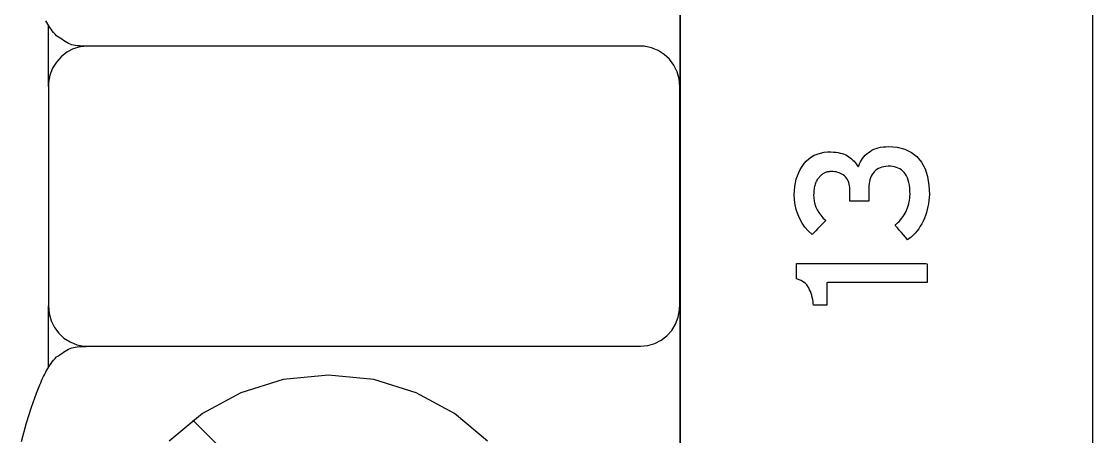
# Model space of a CAD drawing. Extents: x 1 to 47.7, y 0.2 to 35.
# Drawn here: x 35.433 to 36.228, y 6.557 to 6.865 of the extents above; entities that cross this region are included whole.
import ezdxf

# ---------------------------------------------------------------- set-up
doc = ezdxf.new("R2010")
doc.units = 0
doc.header["$MEASUREMENT"] = 0
for name, color, linetype in [('5_1___24__TARGET_LEDS___12', 7, 'CONTINUOUS'), ('6_1__EMPTY_IO_BOARD_POSITI', 7, 'CONTINUOUS'), ('6_2___8__INDEPENDENT_INPUT', 7, 'CONTINUOUS'), ('6_3___8__OPTOISO_INDEPENDE', 7, 'CONTINUOUS'), ('6_4___24__OPTOISO_INDEPEND', 7, 'CONTINUOUS'), ('6_5___8__INDEPENDENT_INPUT', 7, 'CONTINUOUS'), ('6_6___8__INDEPENDENT_INPUT', 7, 'CONTINUOUS'), ('6_7___8__OPTOISO_INDEPENDE', 7, 'CONTINUOUS'), ('6_8___8__OPTOISO_INDEPENDE', 7, 'CONTINUOUS'), ('7_0_____DWG', 7, 'CONTINUOUS')]:
    doc.layers.add(name, color=color, linetype=linetype)

msp = doc.modelspace()

# ---------------------------------------------------------------- linework, layer by layer
at = {"layer": '5_1___24__TARGET_LEDS___12'}
for points in [[(35.92211, 6.54029), (35.92211, 6.6737), (35.92211, 6.80354), (35.92211, 6.92937), (35.92211, 7.05075), (35.92211, 7.16723), (35.92211, 7.27837), (35.92211, 7.38371), (35.92211, 7.48282)], [(35.48242, 6.84682), (35.48092, 6.84682), (35.47935, 6.84685), (35.47775, 6.84689), (35.47615, 6.84698), (35.47459, 6.8471), (35.47311, 6.84727), (35.47174, 6.84749), (35.47051, 6.84779), (35.46937, 6.84821), (35.46812, 6.8488), (35.46687, 6.84949), (35.4656, 6.85025), (35.46433, 6.85106), (35.46306, 6.85189), (35.4618, 6.85273), (35.46054, 6.85356), (35.45929, 6.85436), (35.45813, 6.85558), (35.45707, 6.85689), (35.45607, 6.85817), (35.45515, 6.85943), (35.45428, 6.86068), (35.45347, 6.86191), (35.45271, 6.86314), (35.45201, 6.86437), (35.45134, 6.86561)], [(35.45318, 6.81683), (35.45318, 6.86238)], [(35.45318, 6.60843), (35.45318, 6.65397)], [(35.43313, 6.55325), (35.4368, 6.56707), (35.44062, 6.57885), (35.44443, 6.58913), (35.44691, 6.59545), (35.44753, 6.59695), (35.44809, 6.59828), (35.44862, 6.59948), (35.44913, 6.60059), (35.44964, 6.60165), (35.45016, 6.60271), (35.45072, 6.6038), (35.45134, 6.60497), (35.45201, 6.6062), (35.45271, 6.60744), (35.45347, 6.60867), (35.45428, 6.6099), (35.45515, 6.61114), (35.45607, 6.6124), (35.45707, 6.61368), (35.45813, 6.61499), (35.45929, 6.61622), (35.46054, 6.61701), (35.4618, 6.61784), (35.46306, 6.61868), (35.46433, 6.61952), (35.4656, 6.62032), (35.46687, 6.62108), (35.46812, 6.62177), (35.46937, 6.62237), (35.47051, 6.62279), (35.47174, 6.6231), (35.47311, 6.62335), (35.47459, 6.62356), (35.47615, 6.62372), (35.47775, 6.62383), (35.47935, 6.62391), (35.48092, 6.62396), (35.48242, 6.62397)], [(35.77929, 6.55362), (35.75456, 6.57405), (35.72618, 6.58947), (35.69481, 6.59922), (35.66113, 6.60262), (35.62743, 6.59922), (35.59601, 6.58947), (35.56757, 6.57405), (35.54278, 6.55362)], [(35.79479, 6.33494), (35.56052, 6.5692)]]:
    msp.add_lwpolyline(points, dxfattribs=at)
msp.add_lwpolyline([(35.48242, 6.84682), (35.47686, 6.84628), (35.47165, 6.84472), (35.4669, 6.84225), (35.46269, 6.83897), (35.45913, 6.83497), (35.45632, 6.83037), (35.45435, 6.82525), (35.45331, 6.81972), (35.45318, 6.8152), (35.45318, 6.8034), (35.45318, 6.78285), (35.45318, 6.75673), (35.45318, 6.72822), (35.45318, 6.70051), (35.45318, 6.67678), (35.45318, 6.6602), (35.45318, 6.65397), (35.45371, 6.64827), (35.45522, 6.64294), (35.45763, 6.63806), (35.46083, 6.63374), (35.46472, 6.63009), (35.46921, 6.6272), (35.47421, 6.62517), (35.4796, 6.62411), (35.48651, 6.62397), (35.51624, 6.62397), (35.56802, 6.62397), (35.63382, 6.62397), (35.70563, 6.62397), (35.77544, 6.62397), (35.83524, 6.62397), (35.87699, 6.62397), (35.89269, 6.62397), (35.89825, 6.62451), (35.90346, 6.62607), (35.90821, 6.62854), (35.91242, 6.63182), (35.91598, 6.63582), (35.91879, 6.64043), (35.92076, 6.64555), (35.9218, 6.65108), (35.92193, 6.6556), (35.92193, 6.6674), (35.92193, 6.68795), (35.92193, 6.71407), (35.92193, 6.74258), (35.92193, 6.77029), (35.92193, 6.79402), (35.92193, 6.8106), (35.92193, 6.81683), (35.9214, 6.82253), (35.91989, 6.82786), (35.91748, 6.83274), (35.91428, 6.83705), (35.91039, 6.84071), (35.9059, 6.84359), (35.9009, 6.84562), (35.89551, 6.84668), (35.8886, 6.84682), (35.85887, 6.84682), (35.80709, 6.84682), (35.74129, 6.84682), (35.66948, 6.84682), (35.59966, 6.84682), (35.53987, 6.84682), (35.49812, 6.84682)], close=True, dxfattribs=at)
at = {"layer": '6_1__EMPTY_IO_BOARD_POSITI'}
msp.add_lwpolyline([(35.92218, 7.41329), (35.92218, 7.34135), (35.92218, 7.26643), (35.92218, 7.1887), (35.92218, 7.1083), (35.92218, 7.02539), (35.92218, 6.94011), (35.92218, 6.85263), (35.92218, 6.76309), (35.92218, 6.67165), (35.92218, 6.48367)], dxfattribs=at)
at = {"layer": '6_2___8__INDEPENDENT_INPUT'}
for points in [[(35.92211, 6.54029), (35.92211, 6.6737), (35.92211, 6.80354), (35.92211, 6.92937), (35.92211, 7.05075), (35.92211, 7.16723), (35.92211, 7.27837), (35.92211, 7.38371), (35.92211, 7.48282)], [(35.48242, 6.84682), (35.48092, 6.84682), (35.47935, 6.84685), (35.47775, 6.84689), (35.47615, 6.84698), (35.47459, 6.8471), (35.47311, 6.84727), (35.47174, 6.84749), (35.47051, 6.84779), (35.46937, 6.84821), (35.46812, 6.8488), (35.46687, 6.84949), (35.4656, 6.85025), (35.46433, 6.85106), (35.46306, 6.85189), (35.4618, 6.85273), (35.46054, 6.85356), (35.45929, 6.85436), (35.45813, 6.85558), (35.45707, 6.85689), (35.45607, 6.85817), (35.45515, 6.85943), (35.45428, 6.86068), (35.45347, 6.86191), (35.45271, 6.86314), (35.45201, 6.86437), (35.45134, 6.86561)], [(35.45318, 6.81683), (35.45318, 6.86238)], [(35.45318, 6.60843), (35.45318, 6.65397)], [(35.43313, 6.55325), (35.4368, 6.56707), (35.44062, 6.57885), (35.44443, 6.58913), (35.44691, 6.59545), (35.44753, 6.59695), (35.44809, 6.59828), (35.44862, 6.59948), (35.44913, 6.60059), (35.44964, 6.60165), (35.45016, 6.60271), (35.45072, 6.6038), (35.45134, 6.60497), (35.45201, 6.6062), (35.45271, 6.60744), (35.45347, 6.60867), (35.45428, 6.6099), (35.45515, 6.61114), (35.45607, 6.6124), (35.45707, 6.61368), (35.45813, 6.61499), (35.45929, 6.61622), (35.46054, 6.61701), (35.4618, 6.61784), (35.46306, 6.61868), (35.46433, 6.61952), (35.4656, 6.62032), (35.46687, 6.62108), (35.46812, 6.62177), (35.46937, 6.62237), (35.47051, 6.62279), (35.47174, 6.6231), (35.47311, 6.62335), (35.47459, 6.62356), (35.47615, 6.62372), (35.47775, 6.62383), (35.47935, 6.62391), (35.48092, 6.62396), (35.48242, 6.62397)], [(35.77929, 6.55362), (35.75456, 6.57405), (35.72618, 6.58947), (35.69481, 6.59922), (35.66113, 6.60262), (35.62743, 6.59922), (35.59601, 6.58947), (35.56757, 6.57405), (35.54278, 6.55362)], [(35.79479, 6.33494), (35.56052, 6.5692)]]:
    msp.add_lwpolyline(points, dxfattribs=at)
msp.add_lwpolyline([(35.48242, 6.84682), (35.47686, 6.84628), (35.47165, 6.84472), (35.4669, 6.84225), (35.46269, 6.83897), (35.45913, 6.83497), (35.45632, 6.83037), (35.45435, 6.82525), (35.45331, 6.81972), (35.45318, 6.8152), (35.45318, 6.8034), (35.45318, 6.78285), (35.45318, 6.75673), (35.45318, 6.72822), (35.45318, 6.70051), (35.45318, 6.67678), (35.45318, 6.6602), (35.45318, 6.65397), (35.45371, 6.64827), (35.45522, 6.64294), (35.45763, 6.63806), (35.46083, 6.63374), (35.46472, 6.63009), (35.46921, 6.6272), (35.47421, 6.62517), (35.4796, 6.62411), (35.48651, 6.62397), (35.51624, 6.62397), (35.56802, 6.62397), (35.63382, 6.62397), (35.70563, 6.62397), (35.77544, 6.62397), (35.83524, 6.62397), (35.87699, 6.62397), (35.89269, 6.62397), (35.89825, 6.62451), (35.90346, 6.62607), (35.90821, 6.62854), (35.91242, 6.63182), (35.91598, 6.63582), (35.91879, 6.64043), (35.92076, 6.64555), (35.9218, 6.65108), (35.92193, 6.6556), (35.92193, 6.6674), (35.92193, 6.68795), (35.92193, 6.71407), (35.92193, 6.74258), (35.92193, 6.77029), (35.92193, 6.79402), (35.92193, 6.8106), (35.92193, 6.81683), (35.9214, 6.82253), (35.91989, 6.82786), (35.91748, 6.83274), (35.91428, 6.83705), (35.91039, 6.84071), (35.9059, 6.84359), (35.9009, 6.84562), (35.89551, 6.84668), (35.8886, 6.84682), (35.85887, 6.84682), (35.80709, 6.84682), (35.74129, 6.84682), (35.66948, 6.84682), (35.59966, 6.84682), (35.53987, 6.84682), (35.49812, 6.84682)], close=True, dxfattribs=at)
at = {"layer": '6_3___8__OPTOISO_INDEPENDE'}
for points in [[(35.92211, 6.54029), (35.92211, 6.6737), (35.92211, 6.80354), (35.92211, 6.92937), (35.92211, 7.05075), (35.92211, 7.16723), (35.92211, 7.27837), (35.92211, 7.38371), (35.92211, 7.48282)], [(35.48242, 6.84682), (35.48092, 6.84682), (35.47935, 6.84685), (35.47775, 6.84689), (35.47615, 6.84698), (35.47459, 6.8471), (35.47311, 6.84727), (35.47174, 6.84749), (35.47051, 6.84779), (35.46937, 6.84821), (35.46812, 6.8488), (35.46687, 6.84949), (35.4656, 6.85025), (35.46433, 6.85106), (35.46306, 6.85189), (35.4618, 6.85273), (35.46054, 6.85356), (35.45929, 6.85436), (35.45813, 6.85558), (35.45707, 6.85689), (35.45607, 6.85817), (35.45515, 6.85943), (35.45428, 6.86068), (35.45347, 6.86191), (35.45271, 6.86314), (35.45201, 6.86437), (35.45134, 6.86561)], [(35.45318, 6.81683), (35.45318, 6.86238)], [(35.45318, 6.60843), (35.45318, 6.65397)], [(35.43313, 6.55325), (35.4368, 6.56707), (35.44062, 6.57885), (35.44443, 6.58913), (35.44691, 6.59545), (35.44753, 6.59695), (35.44809, 6.59828), (35.44862, 6.59948), (35.44913, 6.60059), (35.44964, 6.60165), (35.45016, 6.60271), (35.45072, 6.6038), (35.45134, 6.60497), (35.45201, 6.6062), (35.45271, 6.60744), (35.45347, 6.60867), (35.45428, 6.6099), (35.45515, 6.61114), (35.45607, 6.6124), (35.45707, 6.61368), (35.45813, 6.61499), (35.45929, 6.61622), (35.46054, 6.61701), (35.4618, 6.61784), (35.46306, 6.61868), (35.46433, 6.61952), (35.4656, 6.62032), (35.46687, 6.62108), (35.46812, 6.62177), (35.46937, 6.62237), (35.47051, 6.62279), (35.47174, 6.6231), (35.47311, 6.62335), (35.47459, 6.62356), (35.47615, 6.62372), (35.47775, 6.62383), (35.47935, 6.62391), (35.48092, 6.62396), (35.48242, 6.62397)], [(35.77929, 6.55362), (35.75456, 6.57405), (35.72618, 6.58947), (35.69481, 6.59922), (35.66113, 6.60262), (35.62743, 6.59922), (35.59601, 6.58947), (35.56757, 6.57405), (35.54278, 6.55362)], [(35.79479, 6.33494), (35.56052, 6.5692)]]:
    msp.add_lwpolyline(points, dxfattribs=at)
msp.add_lwpolyline([(35.48242, 6.84682), (35.47686, 6.84628), (35.47165, 6.84472), (35.4669, 6.84225), (35.46269, 6.83897), (35.45913, 6.83497), (35.45632, 6.83037), (35.45435, 6.82525), (35.45331, 6.81972), (35.45318, 6.8152), (35.45318, 6.8034), (35.45318, 6.78285), (35.45318, 6.75673), (35.45318, 6.72822), (35.45318, 6.70051), (35.45318, 6.67678), (35.45318, 6.6602), (35.45318, 6.65397), (35.45371, 6.64827), (35.45522, 6.64294), (35.45763, 6.63806), (35.46083, 6.63374), (35.46472, 6.63009), (35.46921, 6.6272), (35.47421, 6.62517), (35.4796, 6.62411), (35.48651, 6.62397), (35.51624, 6.62397), (35.56802, 6.62397), (35.63382, 6.62397), (35.70563, 6.62397), (35.77544, 6.62397), (35.83524, 6.62397), (35.87699, 6.62397), (35.89269, 6.62397), (35.89825, 6.62451), (35.90346, 6.62607), (35.90821, 6.62854), (35.91242, 6.63182), (35.91598, 6.63582), (35.91879, 6.64043), (35.92076, 6.64555), (35.9218, 6.65108), (35.92193, 6.6556), (35.92193, 6.6674), (35.92193, 6.68795), (35.92193, 6.71407), (35.92193, 6.74258), (35.92193, 6.77029), (35.92193, 6.79402), (35.92193, 6.8106), (35.92193, 6.81683), (35.9214, 6.82253), (35.91989, 6.82786), (35.91748, 6.83274), (35.91428, 6.83705), (35.91039, 6.84071), (35.9059, 6.84359), (35.9009, 6.84562), (35.89551, 6.84668), (35.8886, 6.84682), (35.85887, 6.84682), (35.80709, 6.84682), (35.74129, 6.84682), (35.66948, 6.84682), (35.59966, 6.84682), (35.53987, 6.84682), (35.49812, 6.84682)], close=True, dxfattribs=at)
at = {"layer": '6_4___24__OPTOISO_INDEPEND'}
for points in [[(35.92211, 6.54029), (35.92211, 6.6737), (35.92211, 6.80354), (35.92211, 6.92937), (35.92211, 7.05075), (35.92211, 7.16723), (35.92211, 7.27837), (35.92211, 7.38371), (35.92211, 7.48282)], [(35.48242, 6.84682), (35.48092, 6.84682), (35.47935, 6.84685), (35.47775, 6.84689), (35.47615, 6.84698), (35.47459, 6.8471), (35.47311, 6.84727), (35.47174, 6.84749), (35.47051, 6.84779), (35.46937, 6.84821), (35.46812, 6.8488), (35.46687, 6.84949), (35.4656, 6.85025), (35.46433, 6.85106), (35.46306, 6.85189), (35.4618, 6.85273), (35.46054, 6.85356), (35.45929, 6.85436), (35.45813, 6.85558), (35.45707, 6.85689), (35.45607, 6.85817), (35.45515, 6.85943), (35.45428, 6.86068), (35.45347, 6.86191), (35.45271, 6.86314), (35.45201, 6.86437), (35.45134, 6.86561)], [(35.45318, 6.81683), (35.45318, 6.86238)], [(35.45318, 6.60843), (35.45318, 6.65397)], [(35.43313, 6.55325), (35.4368, 6.56707), (35.44062, 6.57885), (35.44443, 6.58913), (35.44691, 6.59545), (35.44753, 6.59695), (35.44809, 6.59828), (35.44862, 6.59948), (35.44913, 6.60059), (35.44964, 6.60165), (35.45016, 6.60271), (35.45072, 6.6038), (35.45134, 6.60497), (35.45201, 6.6062), (35.45271, 6.60744), (35.45347, 6.60867), (35.45428, 6.6099), (35.45515, 6.61114), (35.45607, 6.6124), (35.45707, 6.61368), (35.45813, 6.61499), (35.45929, 6.61622), (35.46054, 6.61701), (35.4618, 6.61784), (35.46306, 6.61868), (35.46433, 6.61952), (35.4656, 6.62032), (35.46687, 6.62108), (35.46812, 6.62177), (35.46937, 6.62237), (35.47051, 6.62279), (35.47174, 6.6231), (35.47311, 6.62335), (35.47459, 6.62356), (35.47615, 6.62372), (35.47775, 6.62383), (35.47935, 6.62391), (35.48092, 6.62396), (35.48242, 6.62397)], [(35.77929, 6.55362), (35.75456, 6.57405), (35.72618, 6.58947), (35.69481, 6.59922), (35.66113, 6.60262), (35.62743, 6.59922), (35.59601, 6.58947), (35.56757, 6.57405), (35.54278, 6.55362)], [(35.79479, 6.33494), (35.56052, 6.5692)]]:
    msp.add_lwpolyline(points, dxfattribs=at)
msp.add_lwpolyline([(35.48242, 6.84682), (35.47686, 6.84628), (35.47165, 6.84472), (35.4669, 6.84225), (35.46269, 6.83897), (35.45913, 6.83497), (35.45632, 6.83037), (35.45435, 6.82525), (35.45331, 6.81972), (35.45318, 6.8152), (35.45318, 6.8034), (35.45318, 6.78285), (35.45318, 6.75673), (35.45318, 6.72822), (35.45318, 6.70051), (35.45318, 6.67678), (35.45318, 6.6602), (35.45318, 6.65397), (35.45371, 6.64827), (35.45522, 6.64294), (35.45763, 6.63806), (35.46083, 6.63374), (35.46472, 6.63009), (35.46921, 6.6272), (35.47421, 6.62517), (35.4796, 6.62411), (35.48651, 6.62397), (35.51624, 6.62397), (35.56802, 6.62397), (35.63382, 6.62397), (35.70563, 6.62397), (35.77544, 6.62397), (35.83524, 6.62397), (35.87699, 6.62397), (35.89269, 6.62397), (35.89825, 6.62451), (35.90346, 6.62607), (35.90821, 6.62854), (35.91242, 6.63182), (35.91598, 6.63582), (35.91879, 6.64043), (35.92076, 6.64555), (35.9218, 6.65108), (35.92193, 6.6556), (35.92193, 6.6674), (35.92193, 6.68795), (35.92193, 6.71407), (35.92193, 6.74258), (35.92193, 6.77029), (35.92193, 6.79402), (35.92193, 6.8106), (35.92193, 6.81683), (35.9214, 6.82253), (35.91989, 6.82786), (35.91748, 6.83274), (35.91428, 6.83705), (35.91039, 6.84071), (35.9059, 6.84359), (35.9009, 6.84562), (35.89551, 6.84668), (35.8886, 6.84682), (35.85887, 6.84682), (35.80709, 6.84682), (35.74129, 6.84682), (35.66948, 6.84682), (35.59966, 6.84682), (35.53987, 6.84682), (35.49812, 6.84682)], close=True, dxfattribs=at)
at = {"layer": '6_5___8__INDEPENDENT_INPUT'}
for points in [[(35.92211, 6.54029), (35.92211, 6.6737), (35.92211, 6.80354), (35.92211, 6.92937), (35.92211, 7.05075), (35.92211, 7.16723), (35.92211, 7.27837), (35.92211, 7.38371), (35.92211, 7.48282)], [(35.48242, 6.84682), (35.48092, 6.84682), (35.47935, 6.84685), (35.47775, 6.84689), (35.47615, 6.84698), (35.47459, 6.8471), (35.47311, 6.84727), (35.47174, 6.84749), (35.47051, 6.84779), (35.46937, 6.84821), (35.46812, 6.8488), (35.46687, 6.84949), (35.4656, 6.85025), (35.46433, 6.85106), (35.46306, 6.85189), (35.4618, 6.85273), (35.46054, 6.85356), (35.45929, 6.85436), (35.45813, 6.85558), (35.45707, 6.85689), (35.45607, 6.85817), (35.45515, 6.85943), (35.45428, 6.86068), (35.45347, 6.86191), (35.45271, 6.86314), (35.45201, 6.86437), (35.45134, 6.86561)], [(35.45318, 6.81683), (35.45318, 6.86238)], [(35.45318, 6.60843), (35.45318, 6.65397)], [(35.43313, 6.55325), (35.4368, 6.56707), (35.44062, 6.57885), (35.44443, 6.58913), (35.44691, 6.59545), (35.44753, 6.59695), (35.44809, 6.59828), (35.44862, 6.59948), (35.44913, 6.60059), (35.44964, 6.60165), (35.45016, 6.60271), (35.45072, 6.6038), (35.45134, 6.60497), (35.45201, 6.6062), (35.45271, 6.60744), (35.45347, 6.60867), (35.45428, 6.6099), (35.45515, 6.61114), (35.45607, 6.6124), (35.45707, 6.61368), (35.45813, 6.61499), (35.45929, 6.61622), (35.46054, 6.61701), (35.4618, 6.61784), (35.46306, 6.61868), (35.46433, 6.61952), (35.4656, 6.62032), (35.46687, 6.62108), (35.46812, 6.62177), (35.46937, 6.62237), (35.47051, 6.62279), (35.47174, 6.6231), (35.47311, 6.62335), (35.47459, 6.62356), (35.47615, 6.62372), (35.47775, 6.62383), (35.47935, 6.62391), (35.48092, 6.62396), (35.48242, 6.62397)], [(35.77929, 6.55362), (35.75456, 6.57405), (35.72618, 6.58947), (35.69481, 6.59922), (35.66113, 6.60262), (35.62743, 6.59922), (35.59601, 6.58947), (35.56757, 6.57405), (35.54278, 6.55362)], [(35.79479, 6.33494), (35.56052, 6.5692)]]:
    msp.add_lwpolyline(points, dxfattribs=at)
msp.add_lwpolyline([(35.48242, 6.84682), (35.47686, 6.84628), (35.47165, 6.84472), (35.4669, 6.84225), (35.46269, 6.83897), (35.45913, 6.83497), (35.45632, 6.83037), (35.45435, 6.82525), (35.45331, 6.81972), (35.45318, 6.8152), (35.45318, 6.8034), (35.45318, 6.78285), (35.45318, 6.75673), (35.45318, 6.72822), (35.45318, 6.70051), (35.45318, 6.67678), (35.45318, 6.6602), (35.45318, 6.65397), (35.45371, 6.64827), (35.45522, 6.64294), (35.45763, 6.63806), (35.46083, 6.63374), (35.46472, 6.63009), (35.46921, 6.6272), (35.47421, 6.62517), (35.4796, 6.62411), (35.48651, 6.62397), (35.51624, 6.62397), (35.56802, 6.62397), (35.63382, 6.62397), (35.70563, 6.62397), (35.77544, 6.62397), (35.83524, 6.62397), (35.87699, 6.62397), (35.89269, 6.62397), (35.89825, 6.62451), (35.90346, 6.62607), (35.90821, 6.62854), (35.91242, 6.63182), (35.91598, 6.63582), (35.91879, 6.64043), (35.92076, 6.64555), (35.9218, 6.65108), (35.92193, 6.6556), (35.92193, 6.6674), (35.92193, 6.68795), (35.92193, 6.71407), (35.92193, 6.74258), (35.92193, 6.77029), (35.92193, 6.79402), (35.92193, 6.8106), (35.92193, 6.81683), (35.9214, 6.82253), (35.91989, 6.82786), (35.91748, 6.83274), (35.91428, 6.83705), (35.91039, 6.84071), (35.9059, 6.84359), (35.9009, 6.84562), (35.89551, 6.84668), (35.8886, 6.84682), (35.85887, 6.84682), (35.80709, 6.84682), (35.74129, 6.84682), (35.66948, 6.84682), (35.59966, 6.84682), (35.53987, 6.84682), (35.49812, 6.84682)], close=True, dxfattribs=at)
at = {"layer": '6_6___8__INDEPENDENT_INPUT'}
for points in [[(35.92211, 6.54029), (35.92211, 6.6737), (35.92211, 6.80354), (35.92211, 6.92937), (35.92211, 7.05075), (35.92211, 7.16723), (35.92211, 7.27837), (35.92211, 7.38371), (35.92211, 7.48282)], [(35.48242, 6.84682), (35.48092, 6.84682), (35.47935, 6.84685), (35.47775, 6.84689), (35.47615, 6.84698), (35.47459, 6.8471), (35.47311, 6.84727), (35.47174, 6.84749), (35.47051, 6.84779), (35.46937, 6.84821), (35.46812, 6.8488), (35.46687, 6.84949), (35.4656, 6.85025), (35.46433, 6.85106), (35.46306, 6.85189), (35.4618, 6.85273), (35.46054, 6.85356), (35.45929, 6.85436), (35.45813, 6.85558), (35.45707, 6.85689), (35.45607, 6.85817), (35.45515, 6.85943), (35.45428, 6.86068), (35.45347, 6.86191), (35.45271, 6.86314), (35.45201, 6.86437), (35.45134, 6.86561)], [(35.45318, 6.81683), (35.45318, 6.86238)], [(35.45318, 6.60843), (35.45318, 6.65397)], [(35.43313, 6.55325), (35.4368, 6.56707), (35.44062, 6.57885), (35.44443, 6.58913), (35.44691, 6.59545), (35.44753, 6.59695), (35.44809, 6.59828), (35.44862, 6.59948), (35.44913, 6.60059), (35.44964, 6.60165), (35.45016, 6.60271), (35.45072, 6.6038), (35.45134, 6.60497), (35.45201, 6.6062), (35.45271, 6.60744), (35.45347, 6.60867), (35.45428, 6.6099), (35.45515, 6.61114), (35.45607, 6.6124), (35.45707, 6.61368), (35.45813, 6.61499), (35.45929, 6.61622), (35.46054, 6.61701), (35.4618, 6.61784), (35.46306, 6.61868), (35.46433, 6.61952), (35.4656, 6.62032), (35.46687, 6.62108), (35.46812, 6.62177), (35.46937, 6.62237), (35.47051, 6.62279), (35.47174, 6.6231), (35.47311, 6.62335), (35.47459, 6.62356), (35.47615, 6.62372), (35.47775, 6.62383), (35.47935, 6.62391), (35.48092, 6.62396), (35.48242, 6.62397)], [(35.77929, 6.55362), (35.75456, 6.57405), (35.72618, 6.58947), (35.69481, 6.59922), (35.66113, 6.60262), (35.62743, 6.59922), (35.59601, 6.58947), (35.56757, 6.57405), (35.54278, 6.55362)], [(35.79479, 6.33494), (35.56052, 6.5692)]]:
    msp.add_lwpolyline(points, dxfattribs=at)
msp.add_lwpolyline([(35.48242, 6.84682), (35.47686, 6.84628), (35.47165, 6.84472), (35.4669, 6.84225), (35.46269, 6.83897), (35.45913, 6.83497), (35.45632, 6.83037), (35.45435, 6.82525), (35.45331, 6.81972), (35.45318, 6.8152), (35.45318, 6.8034), (35.45318, 6.78285), (35.45318, 6.75673), (35.45318, 6.72822), (35.45318, 6.70051), (35.45318, 6.67678), (35.45318, 6.6602), (35.45318, 6.65397), (35.45371, 6.64827), (35.45522, 6.64294), (35.45763, 6.63806), (35.46083, 6.63374), (35.46472, 6.63009), (35.46921, 6.6272), (35.47421, 6.62517), (35.4796, 6.62411), (35.48651, 6.62397), (35.51624, 6.62397), (35.56802, 6.62397), (35.63382, 6.62397), (35.70563, 6.62397), (35.77544, 6.62397), (35.83524, 6.62397), (35.87699, 6.62397), (35.89269, 6.62397), (35.89825, 6.62451), (35.90346, 6.62607), (35.90821, 6.62854), (35.91242, 6.63182), (35.91598, 6.63582), (35.91879, 6.64043), (35.92076, 6.64555), (35.9218, 6.65108), (35.92193, 6.6556), (35.92193, 6.6674), (35.92193, 6.68795), (35.92193, 6.71407), (35.92193, 6.74258), (35.92193, 6.77029), (35.92193, 6.79402), (35.92193, 6.8106), (35.92193, 6.81683), (35.9214, 6.82253), (35.91989, 6.82786), (35.91748, 6.83274), (35.91428, 6.83705), (35.91039, 6.84071), (35.9059, 6.84359), (35.9009, 6.84562), (35.89551, 6.84668), (35.8886, 6.84682), (35.85887, 6.84682), (35.80709, 6.84682), (35.74129, 6.84682), (35.66948, 6.84682), (35.59966, 6.84682), (35.53987, 6.84682), (35.49812, 6.84682)], close=True, dxfattribs=at)
at = {"layer": '6_7___8__OPTOISO_INDEPENDE'}
for points in [[(35.92211, 6.54029), (35.92211, 6.6737), (35.92211, 6.80354), (35.92211, 6.92937), (35.92211, 7.05075), (35.92211, 7.16723), (35.92211, 7.27837), (35.92211, 7.38371), (35.92211, 7.48282)], [(35.48242, 6.84682), (35.48092, 6.84682), (35.47935, 6.84685), (35.47775, 6.84689), (35.47615, 6.84698), (35.47459, 6.8471), (35.47311, 6.84727), (35.47174, 6.84749), (35.47051, 6.84779), (35.46937, 6.84821), (35.46812, 6.8488), (35.46687, 6.84949), (35.4656, 6.85025), (35.46433, 6.85106), (35.46306, 6.85189), (35.4618, 6.85273), (35.46054, 6.85356), (35.45929, 6.85436), (35.45813, 6.85558), (35.45707, 6.85689), (35.45607, 6.85817), (35.45515, 6.85943), (35.45428, 6.86068), (35.45347, 6.86191), (35.45271, 6.86314), (35.45201, 6.86437), (35.45134, 6.86561)], [(35.45318, 6.81683), (35.45318, 6.86238)], [(35.45318, 6.60843), (35.45318, 6.65397)], [(35.43313, 6.55325), (35.4368, 6.56707), (35.44062, 6.57885), (35.44443, 6.58913), (35.44691, 6.59545), (35.44753, 6.59695), (35.44809, 6.59828), (35.44862, 6.59948), (35.44913, 6.60059), (35.44964, 6.60165), (35.45016, 6.60271), (35.45072, 6.6038), (35.45134, 6.60497), (35.45201, 6.6062), (35.45271, 6.60744), (35.45347, 6.60867), (35.45428, 6.6099), (35.45515, 6.61114), (35.45607, 6.6124), (35.45707, 6.61368), (35.45813, 6.61499), (35.45929, 6.61622), (35.46054, 6.61701), (35.4618, 6.61784), (35.46306, 6.61868), (35.46433, 6.61952), (35.4656, 6.62032), (35.46687, 6.62108), (35.46812, 6.62177), (35.46937, 6.62237), (35.47051, 6.62279), (35.47174, 6.6231), (35.47311, 6.62335), (35.47459, 6.62356), (35.47615, 6.62372), (35.47775, 6.62383), (35.47935, 6.62391), (35.48092, 6.62396), (35.48242, 6.62397)], [(35.77929, 6.55362), (35.75456, 6.57405), (35.72618, 6.58947), (35.69481, 6.59922), (35.66113, 6.60262), (35.62743, 6.59922), (35.59601, 6.58947), (35.56757, 6.57405), (35.54278, 6.55362)], [(35.79479, 6.33494), (35.56052, 6.5692)]]:
    msp.add_lwpolyline(points, dxfattribs=at)
msp.add_lwpolyline([(35.48242, 6.84682), (35.47686, 6.84628), (35.47165, 6.84472), (35.4669, 6.84225), (35.46269, 6.83897), (35.45913, 6.83497), (35.45632, 6.83037), (35.45435, 6.82525), (35.45331, 6.81972), (35.45318, 6.8152), (35.45318, 6.8034), (35.45318, 6.78285), (35.45318, 6.75673), (35.45318, 6.72822), (35.45318, 6.70051), (35.45318, 6.67678), (35.45318, 6.6602), (35.45318, 6.65397), (35.45371, 6.64827), (35.45522, 6.64294), (35.45763, 6.63806), (35.46083, 6.63374), (35.46472, 6.63009), (35.46921, 6.6272), (35.47421, 6.62517), (35.4796, 6.62411), (35.48651, 6.62397), (35.51624, 6.62397), (35.56802, 6.62397), (35.63382, 6.62397), (35.70563, 6.62397), (35.77544, 6.62397), (35.83524, 6.62397), (35.87699, 6.62397), (35.89269, 6.62397), (35.89825, 6.62451), (35.90346, 6.62607), (35.90821, 6.62854), (35.91242, 6.63182), (35.91598, 6.63582), (35.91879, 6.64043), (35.92076, 6.64555), (35.9218, 6.65108), (35.92193, 6.6556), (35.92193, 6.6674), (35.92193, 6.68795), (35.92193, 6.71407), (35.92193, 6.74258), (35.92193, 6.77029), (35.92193, 6.79402), (35.92193, 6.8106), (35.92193, 6.81683), (35.9214, 6.82253), (35.91989, 6.82786), (35.91748, 6.83274), (35.91428, 6.83705), (35.91039, 6.84071), (35.9059, 6.84359), (35.9009, 6.84562), (35.89551, 6.84668), (35.8886, 6.84682), (35.85887, 6.84682), (35.80709, 6.84682), (35.74129, 6.84682), (35.66948, 6.84682), (35.59966, 6.84682), (35.53987, 6.84682), (35.49812, 6.84682)], close=True, dxfattribs=at)
at = {"layer": '6_8___8__OPTOISO_INDEPENDE'}
for points in [[(35.92211, 6.54029), (35.92211, 6.6737), (35.92211, 6.80354), (35.92211, 6.92937), (35.92211, 7.05075), (35.92211, 7.16723), (35.92211, 7.27837), (35.92211, 7.38371), (35.92211, 7.48282)], [(35.48242, 6.84682), (35.48092, 6.84682), (35.47935, 6.84685), (35.47775, 6.84689), (35.47615, 6.84698), (35.47459, 6.8471), (35.47311, 6.84727), (35.47174, 6.84749), (35.47051, 6.84779), (35.46937, 6.84821), (35.46812, 6.8488), (35.46687, 6.84949), (35.4656, 6.85025), (35.46433, 6.85106), (35.46306, 6.85189), (35.4618, 6.85273), (35.46054, 6.85356), (35.45929, 6.85436), (35.45813, 6.85558), (35.45707, 6.85689), (35.45607, 6.85817), (35.45515, 6.85943), (35.45428, 6.86068), (35.45347, 6.86191), (35.45271, 6.86314), (35.45201, 6.86437), (35.45134, 6.86561)], [(35.45318, 6.81683), (35.45318, 6.86238)], [(35.45318, 6.60843), (35.45318, 6.65397)], [(35.43313, 6.55325), (35.4368, 6.56707), (35.44062, 6.57885), (35.44443, 6.58913), (35.44691, 6.59545), (35.44753, 6.59695), (35.44809, 6.59828), (35.44862, 6.59948), (35.44913, 6.60059), (35.44964, 6.60165), (35.45016, 6.60271), (35.45072, 6.6038), (35.45134, 6.60497), (35.45201, 6.6062), (35.45271, 6.60744), (35.45347, 6.60867), (35.45428, 6.6099), (35.45515, 6.61114), (35.45607, 6.6124), (35.45707, 6.61368), (35.45813, 6.61499), (35.45929, 6.61622), (35.46054, 6.61701), (35.4618, 6.61784), (35.46306, 6.61868), (35.46433, 6.61952), (35.4656, 6.62032), (35.46687, 6.62108), (35.46812, 6.62177), (35.46937, 6.62237), (35.47051, 6.62279), (35.47174, 6.6231), (35.47311, 6.62335), (35.47459, 6.62356), (35.47615, 6.62372), (35.47775, 6.62383), (35.47935, 6.62391), (35.48092, 6.62396), (35.48242, 6.62397)], [(35.77929, 6.55362), (35.75456, 6.57405), (35.72618, 6.58947), (35.69481, 6.59922), (35.66113, 6.60262), (35.62743, 6.59922), (35.59601, 6.58947), (35.56757, 6.57405), (35.54278, 6.55362)], [(35.79479, 6.33494), (35.56052, 6.5692)]]:
    msp.add_lwpolyline(points, dxfattribs=at)
msp.add_lwpolyline([(35.48242, 6.84682), (35.47686, 6.84628), (35.47165, 6.84472), (35.4669, 6.84225), (35.46269, 6.83897), (35.45913, 6.83497), (35.45632, 6.83037), (35.45435, 6.82525), (35.45331, 6.81972), (35.45318, 6.8152), (35.45318, 6.8034), (35.45318, 6.78285), (35.45318, 6.75673), (35.45318, 6.72822), (35.45318, 6.70051), (35.45318, 6.67678), (35.45318, 6.6602), (35.45318, 6.65397), (35.45371, 6.64827), (35.45522, 6.64294), (35.45763, 6.63806), (35.46083, 6.63374), (35.46472, 6.63009), (35.46921, 6.6272), (35.47421, 6.62517), (35.4796, 6.62411), (35.48651, 6.62397), (35.51624, 6.62397), (35.56802, 6.62397), (35.63382, 6.62397), (35.70563, 6.62397), (35.77544, 6.62397), (35.83524, 6.62397), (35.87699, 6.62397), (35.89269, 6.62397), (35.89825, 6.62451), (35.90346, 6.62607), (35.90821, 6.62854), (35.91242, 6.63182), (35.91598, 6.63582), (35.91879, 6.64043), (35.92076, 6.64555), (35.9218, 6.65108), (35.92193, 6.6556), (35.92193, 6.6674), (35.92193, 6.68795), (35.92193, 6.71407), (35.92193, 6.74258), (35.92193, 6.77029), (35.92193, 6.79402), (35.92193, 6.8106), (35.92193, 6.81683), (35.9214, 6.82253), (35.91989, 6.82786), (35.91748, 6.83274), (35.91428, 6.83705), (35.91039, 6.84071), (35.9059, 6.84359), (35.9009, 6.84562), (35.89551, 6.84668), (35.8886, 6.84682), (35.85887, 6.84682), (35.80709, 6.84682), (35.74129, 6.84682), (35.66948, 6.84682), (35.59966, 6.84682), (35.53987, 6.84682), (35.49812, 6.84682)], close=True, dxfattribs=at)
at = {"layer": '7_0_____DWG'}
msp.add_lwpolyline([(36.22843, 8.37994), (36.22843, 8.19339), (36.22843, 8.00818), (36.22843, 7.8244), (36.22843, 7.64214), (36.22843, 7.4615), (36.22843, 7.28258), (36.22843, 7.10547), (36.22843, 6.93027), (36.22843, 6.75707), (36.22843, 6.58597), (36.22843, 6.50123)], dxfattribs=at)
for points in [[(36.07685, 6.77226), (36.08329, 6.7717), (36.08897, 6.77027), (36.09388, 6.76797), (36.09803, 6.7648), (36.10141, 6.76075), (36.10402, 6.75584), (36.10587, 6.75005), (36.10695, 6.74338), (36.10727, 6.73665), (36.10716, 6.73437), (36.10695, 6.73211), (36.10664, 6.72987), (36.10623, 6.72767), (36.10572, 6.72548), (36.10511, 6.72333), (36.1044, 6.72119), (36.10359, 6.71909), (36.10267, 6.717), (36.10164, 6.71499), (36.10052, 6.71308), (36.09933, 6.71128), (36.09805, 6.70957), (36.09669, 6.70797), (36.09525, 6.70647), (36.09372, 6.70507), (36.09211, 6.70377), (36.0911, 6.70314), (36.0905, 6.70382), (36.08942, 6.70506), (36.08802, 6.70667), (36.08645, 6.70846), (36.08489, 6.71026), (36.08348, 6.71187), (36.0824, 6.7131), (36.08181, 6.71378), (36.08245, 6.71445), (36.08364, 6.71553), (36.08475, 6.71665), (36.08579, 6.7178), (36.08676, 6.71899), (36.08766, 6.72021), (36.08849, 6.72148), (36.08925, 6.72278), (36.08993, 6.72411), (36.09055, 6.7255), (36.09109, 6.7269), (36.09156, 6.7283), (36.09196, 6.72971), (36.09229, 6.73112), (36.09255, 6.73253), (36.09273, 6.73395), (36.09285, 6.73537), (36.09289, 6.73679), (36.09286, 6.73912), (36.09271, 6.74145), (36.09245, 6.74361), (36.09208, 6.7456), (36.09159, 6.74742), (36.091, 6.74907), (36.0903, 6.75056), (36.08948, 6.75188), (36.08856, 6.75304), (36.08757, 6.75402), (36.08651, 6.75488), (36.08535, 6.75563), (36.08411, 6.75625), (36.08278, 6.75676), (36.08137, 6.75716), (36.07987, 6.75743), (36.07828, 6.75759), (36.07661, 6.75763), (36.07497, 6.75753), (36.07343, 6.75731), (36.07199, 6.75698), (36.07065, 6.75654), (36.06942, 6.75598), (36.06828, 6.7553), (36.06724, 6.75452), (36.06631, 6.75362), (36.06548, 6.75259), (36.06477, 6.75147), (36.06415, 6.75026), (36.06361, 6.74899), (36.06316, 6.74764), (36.0628, 6.74622), (36.06253, 6.74472), (36.06235, 6.74315), (36.06226, 6.74151), (36.06224, 6.74047), (36.06224, 6.73992), (36.06224, 6.73891), (36.06224, 6.7376), (36.06224, 6.73613), (36.06224, 6.73467), (36.06224, 6.73335), (36.06224, 6.73234), (36.06224, 6.73179), (36.06207, 6.73173), (36.06107, 6.73173), (36.05937, 6.73173), (36.05721, 6.73173), (36.05485, 6.73173), (36.05252, 6.73173), (36.05047, 6.73173), (36.04894, 6.73173), (36.04818, 6.73173), (36.04814, 6.73189), (36.04814, 6.73258), (36.04814, 6.73368), (36.04814, 6.73503), (36.04814, 6.7365), (36.04814, 6.73792), (36.04814, 6.73914), (36.04814, 6.74003), (36.04814, 6.74042), (36.0481, 6.74169), (36.04796, 6.74309), (36.04772, 6.7444), (36.04738, 6.74563), (36.04693, 6.74677), (36.04638, 6.74783), (36.04573, 6.7488), (36.04498, 6.74969), (36.04412, 6.75049), (36.04324, 6.75118), (36.04231, 6.75178), (36.04134, 6.75231), (36.04032, 6.75275), (36.03927, 6.75311), (36.03817, 6.75338), (36.03702, 6.75357), (36.03583, 6.75369), (36.03471, 6.75372), (36.03423, 6.75371), (36.03374, 6.75368), (36.03324, 6.75363), (36.03274, 6.75357), (36.03223, 6.75349), (36.03172, 6.7534), (36.03119, 6.75329), (36.03066, 6.75316), (36.03012, 6.75299), (36.02959, 6.75276), (36.02907, 6.7525), (36.02857, 6.75222), (36.02808, 6.7519), (36.02759, 6.75156), (36.02713, 6.75118), (36.02667, 6.75078), (36.02622, 6.75035), (36.02577, 6.7499), (36.02532, 6.7494), (36.02488, 6.74888), (36.02447, 6.74832), (36.02407, 6.74773), (36.0237, 6.74711), (36.02334, 6.74645), (36.02301, 6.74576), (36.0227, 6.74503), (36.02242, 6.74425), (36.02217, 6.74341), (36.02196, 6.74253), (36.02178, 6.7416), (36.02163, 6.74063), (36.02152, 6.73962), (36.02143, 6.73855), (36.02137, 6.73745), (36.02135, 6.7363), (36.02143, 6.73422), (36.02173, 6.73185), (36.02225, 6.72957), (36.023, 6.72737), (36.02398, 6.72525), (36.02518, 6.72321), (36.0266, 6.72126), (36.02825, 6.71938), (36.03012, 6.71759), (36.03014, 6.71706), (36.02924, 6.71615), (36.02789, 6.71478), (36.02626, 6.71312), (36.02452, 6.71135), (36.02287, 6.70967), (36.02146, 6.70824), (36.02049, 6.70725), (36.02013, 6.70688), (36.01735, 6.7096), (36.01491, 6.71247), (36.01279, 6.71548), (36.011, 6.71865), (36.00954, 6.72197), (36.0084, 6.72544), (36.0076, 6.72906), (36.00712, 6.73283), (36.00697, 6.73662), (36.00708, 6.73964), (36.00737, 6.74255), (36.00783, 6.74534), (36.00846, 6.74801), (36.00926, 6.75056), (36.01024, 6.753), (36.01138, 6.75532), (36.0127, 6.75753), (36.0142, 6.75961), (36.01587, 6.76149), (36.01768, 6.76314), (36.01965, 6.76457), (36.02177, 6.76577), (36.02404, 6.76674), (36.02646, 6.76748), (36.02903, 6.768), (36.03174, 6.76829), (36.03419, 6.76832), (36.03605, 6.76821), (36.03781, 6.76803), (36.03947, 6.76777), (36.04104, 6.76743), (36.04252, 6.76703), (36.0439, 6.76655), (36.04519, 6.766), (36.04638, 6.76537), (36.04749, 6.76466), (36.04855, 6.76389), (36.04956, 6.76308), (36.05051, 6.76222), (36.0514, 6.76131), (36.05224, 6.76036), (36.05302, 6.75936), (36.05375, 6.75832), (36.05442, 6.75724), (36.05493, 6.75801), (36.05546, 6.75948), (36.05609, 6.76088), (36.05682, 6.7622), (36.05765, 6.76346), (36.05858, 6.76465), (36.0596, 6.76577), (36.06073, 6.76682), (36.06195, 6.7678), (36.06324, 6.7687), (36.06462, 6.76951), (36.06609, 6.77021), (36.06766, 6.77081), (36.06931, 6.77131), (36.07106, 6.7717), (36.0729, 6.77199), (36.07483, 6.77218)], [(36.10571, 6.67125), (36.10286, 6.67125), (36.09528, 6.67125), (36.08441, 6.67125), (36.07173, 6.67125), (36.05869, 6.67125), (36.04673, 6.67125), (36.03733, 6.67125), (36.03193, 6.67125), (36.03118, 6.67108), (36.03118, 6.66987), (36.03118, 6.66777), (36.03118, 6.66509), (36.03118, 6.66217), (36.03118, 6.65933), (36.03118, 6.65689), (36.03118, 6.65519), (36.03118, 6.65455), (36.0308, 6.65455), (36.02978, 6.65455), (36.02831, 6.65455), (36.02661, 6.65455), (36.02485, 6.65455), (36.02324, 6.65455), (36.02197, 6.65455), (36.02125, 6.65455), (36.02107, 6.65542), (36.02088, 6.65711), (36.02062, 6.65874), (36.02029, 6.66031), (36.0199, 6.66183), (36.01945, 6.66328), (36.01893, 6.66468), (36.01834, 6.66602), (36.01769, 6.6673), (36.01698, 6.66849), (36.01618, 6.66956), (36.01527, 6.67053), (36.01427, 6.67139), (36.01317, 6.67214), (36.01197, 6.67279), (36.01067, 6.67333), (36.00927, 6.67376), (36.00853, 6.67405), (36.00853, 6.67488), (36.00853, 6.67632), (36.00853, 6.67815), (36.00853, 6.68014), (36.00853, 6.68208), (36.00853, 6.68375), (36.00853, 6.68491), (36.00853, 6.68534), (36.01225, 6.68534), (36.02214, 6.68534), (36.0363, 6.68534), (36.05284, 6.68534), (36.06985, 6.68534), (36.08544, 6.68534), (36.0977, 6.68534), (36.10474, 6.68534), (36.10571, 6.6852), (36.10571, 6.68418), (36.10571, 6.6824), (36.10571, 6.68014), (36.10571, 6.67768), (36.10571, 6.67528), (36.10571, 6.67322), (36.10571, 6.67179)]]:
    msp.add_lwpolyline(points, close=True, dxfattribs=at)

doc.saveas('drawing.dxf')
